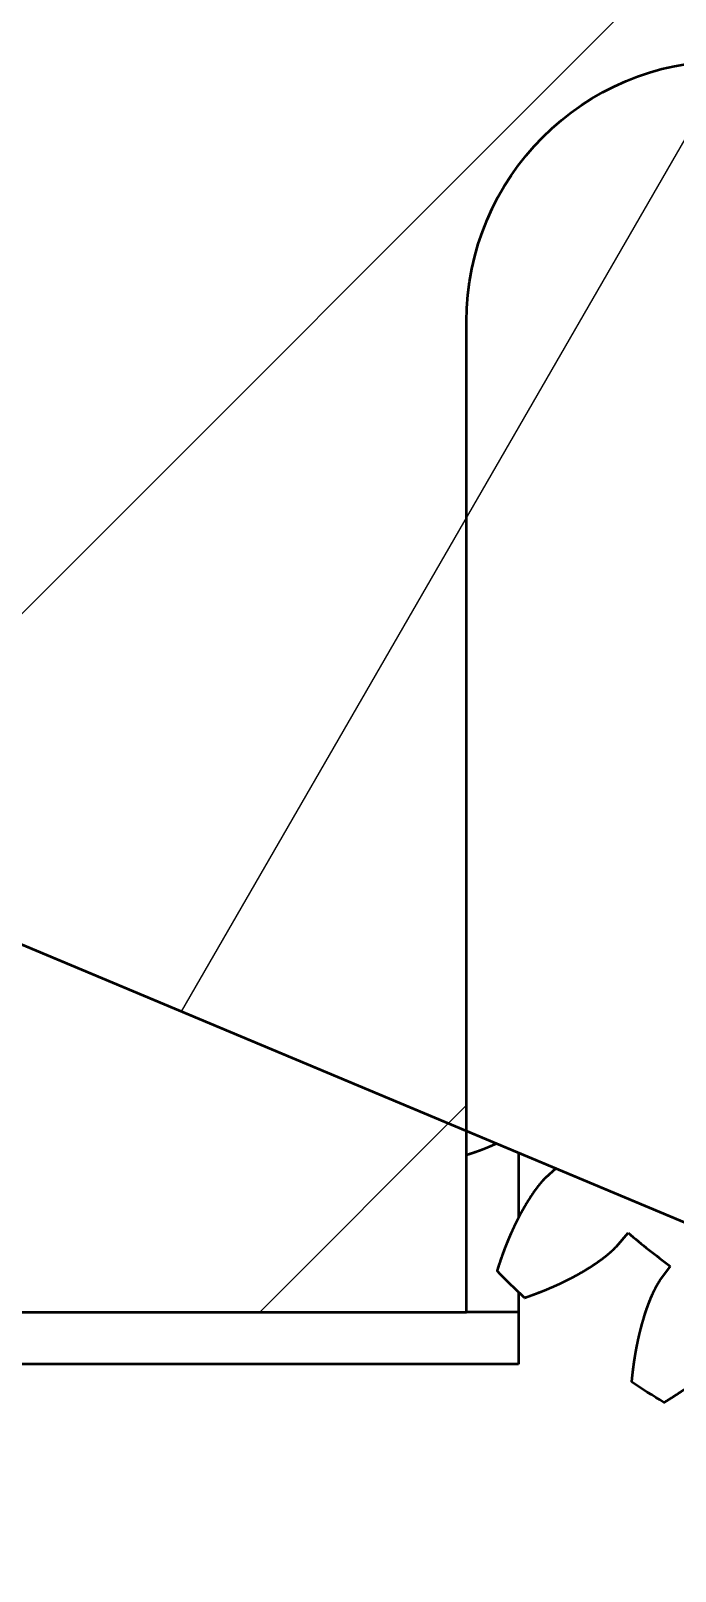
# Model space of a CAD drawing. Header units: inches. Extents: x 0.5 to 16.8, y 0.4 to 9.6.
# Drawn here: x 13.391 to 13.5127, y 6.1375 to 6.4283 of the extents above; entities that cross this region are included whole.
import ezdxf

# ---------------------------------------------------------------- set-up
doc = ezdxf.new("R2010")
doc.units = ezdxf.units.IN
doc.header["$LTSCALE"] = 0.75
doc.header["$MEASUREMENT"] = 0
doc.layers.add('Hatching', color=7, linetype='Continuous', lineweight=25)
doc.layers.add('Visible', color=7, linetype='Continuous', lineweight=50)

msp = doc.modelspace()

# ---------------------------------------------------------------- hatches: boundary and pattern name
at = {"layer": 'Hatching'}
h = msp.add_hatch(dxfattribs=at)
h.set_pattern_fill('ANSI31', color=256, style=0)
edge = h.paths.add_edge_path(flags=0)
edge.add_line((13.73902, 6.89481), (13.73902, 6.87856))
edge.add_line((13.73902, 6.87856), (13.73901, 6.87856))
edge.add_ellipse((13.59138, 6.87678), major_axis=(0.14763, 0.00178), ratio=1, start_angle=178.617, end_angle=360, ccw=False)
edge.add_line((13.44375, 6.87856), (13.44374, 6.87856))
edge.add_line((13.44374, 6.87856), (13.44374, 6.89481))
edge.add_spline(control_points=[(13.44374, 6.89481), (13.3451, 6.91532), (13.25094, 6.95331), (13.07609, 7.06051), (12.99729, 7.12977), (12.93086, 7.21001)], knot_values=[-6.256456, -6.256456, -6.256456, -6.256456, -3.17532, -3.17532, 0, 0, 0, 0], degree=3, periodic=0)
edge.add_line((12.93086, 7.21001), (12.73016, 7.21001))
edge.add_line((12.73016, 7.21001), (12.60713, 5.73363))
edge.add_line((12.60713, 5.73363), (12.95162, 5.73363))
edge.add_line((12.95162, 5.73363), (12.95162, 6.18629))
edge.add_ellipse((12.95171, 6.18629), major_axis=(-0.0000984, 0), ratio=1, start_angle=-90, end_angle=0, ccw=False)
edge.add_line((12.95171, 6.18639), (13.47327, 6.18639))
edge.add_line((13.47327, 6.18639), (13.47327, 6.22059))
edge.add_line((13.47327, 6.22059), (13.47327, 6.3734))
edge.add_ellipse((13.52248, 6.3734), major_axis=(-0.04921, 0), ratio=1, start_angle=270, end_angle=360, ccw=False)
edge.add_line((13.52248, 6.42261), (13.62786, 6.42261))
edge.add_line((13.62786, 6.42261), (13.66028, 6.42261))
edge.add_ellipse((13.66028, 6.3734), major_axis=(0, 0.04921), ratio=1, start_angle=270, end_angle=360, ccw=False)
edge.add_line((13.70949, 6.3734), (13.70949, 6.33895))
edge.add_line((13.70949, 6.33895), (13.70949, 6.27005))
edge.add_line((13.70949, 6.27005), (13.70949, 6.18639))
edge.add_line((13.70949, 6.18639), (14.23105, 6.18639))
edge.add_ellipse((14.23105, 6.18629), major_axis=(0, 0.0000984), ratio=1, start_angle=-90, end_angle=0, ccw=False)
edge.add_line((14.23114, 6.18629), (14.23114, 5.73363))
edge.add_line((14.23114, 5.73363), (14.57563, 5.73363))
edge.add_line((14.57563, 5.73363), (14.4526, 7.21001))
edge.add_line((14.4526, 7.21001), (14.2519, 7.21001))
edge.add_spline(control_points=[(14.2519, 7.21001), (14.20905, 7.15825), (14.16099, 7.11098), (14.05645, 7.02824), (14.0004, 6.9928), (13.87665, 6.93268), (13.80889, 6.90934), (13.73902, 6.89481)], knot_values=[-6.270303, -6.270303, -6.270303, -6.270303, -4.225638, -4.225638, -2.213051, -2.213051, -0.037575, -0.037575, -0.037575, -0.037575], degree=3, periodic=0)
h = msp.add_hatch(dxfattribs=at)
h.set_pattern_fill('ANSI31', color=256, angle=15, style=0)
edge = h.paths.add_edge_path(flags=0)
edge.add_line((13.63892, 6.41798), (13.62786, 6.42261))
edge.add_line((13.62786, 6.42261), (13.22969, 6.58942))
edge.add_ellipse((13.18215, 6.47595), major_axis=(0.04754, 0.11348), ratio=1, start_angle=360, end_angle=540)
edge.add_line((13.1346, 6.36247), (13.47327, 6.22059))
edge.add_line((13.47327, 6.22059), (13.54384, 6.19102))
edge.add_ellipse((13.59138, 6.3045), major_axis=(-0.04754, -0.11348), ratio=1, start_angle=360, end_angle=456.471)
edge.add_ellipse((13.59138, 6.3045), major_axis=(0.11811, -0.03445), ratio=1, start_angle=360, end_angle=392.5204)
edge.add_ellipse((13.59138, 6.3045), major_axis=(0.11811, 0.03445), ratio=1, start_angle=0, end_angle=51.0086)
edge = h.paths.add_edge_path(flags=0)
edge.add_ellipse((13.59138, 6.3045), major_axis=(-0.07776, 0), ratio=1, start_angle=0, end_angle=360, ccw=False)
edge = h.paths.add_edge_path(flags=0)
edge.add_ellipse((13.18215, 6.47595), major_axis=(-0.07776, 0), ratio=1, start_angle=0, end_angle=360, ccw=False)

# ---------------------------------------------------------------- linework, layer by layer
at = {"layer": 'Visible', "extrusion": (0, 1, -1.7792e-16)}
for p, q in [((13.47327, 6.18639, 1.01944), (13.47327, 6.3734, 1.01944)), ((13.1346, 6.36247, 1.01944), (13.54384, 6.19102, 1.01944)), ((13.48311, 6.21647, 0.53637), (13.48311, 6.20429, 0.53637)), ((13.49015, 6.21352, 0.98913), (13.4882, 6.21176, 0.98913)), ((13.50157, 6.19876, 0.98913), (13.50377, 6.20135, 0.98913)), ((13.51173, 6.19508, 0.98913), (13.50973, 6.19234, 0.98913)), ((13.48311, 6.19014, 0.53637), (13.48311, 6.17655, 0.53637)), ((12.95171, 6.18639, 1.01944), (13.47327, 6.18639, 1.01944)), ((13.48311, 6.18639, 0.43303), (13.47327, 6.18639, 0.43303)), ((13.48311, 6.17655, 0.53637), (13.21899, 6.17655, 0.53637))]:
    msp.add_line(p, q, dxfattribs=at)
at = {"layer": 'Visible', "extrusion": (-2.96418e-13, -6.68972e-17, -1)}
msp.add_arc((-13.52248, 6.3734, -1.01944), 0.04921, 0, 90, dxfattribs=at)
at = {"layer": 'Visible'}
msp.add_arc((13.59138, 6.3045, 0.98913), 0.13533, 229.6561, 233.9482, dxfattribs=at)
at = {"layer": 'Visible', "extrusion": (-2.96529e-13, -1.7792e-16, -1)}
for start, end in [(312.8775, 315.5181), (300.8775, 303.5181)]:
    msp.add_arc((-13.59138, 6.3045, -0.98913), 0.15748, start, end, dxfattribs=at)
at = {"layer": 'Visible'}
msp.add_open_spline([(13.47327, 6.21609, 0.98913), (13.47335, 6.21611, 0.98913), (13.47352, 6.21616, 0.98913), (13.47377, 6.21624, 0.98913), (13.4741, 6.21635, 0.98913), (13.47451, 6.21648, 0.98913), (13.47493, 6.21663, 0.98913), (13.47535, 6.21677, 0.98913), (13.47576, 6.21692, 0.98913), (13.47617, 6.21707, 0.98913), (13.47657, 6.21723, 0.98913), (13.47698, 6.21739, 0.98913), (13.47738, 6.21756, 0.98913), (13.47778, 6.21773, 0.98913), (13.47816, 6.21789, 0.98913), (13.47846, 6.21803, 0.98913), (13.47869, 6.21813, 0.98913), (13.47883, 6.2182, 0.98913), (13.47889, 6.21823, 0.98913)], degree=5, knots=[-0.4656703, -0.4656703, -0.4656703, -0.4656703, -0.4656703, -0.4656703, -0.4444444, -0.4222222, -0.4, -0.3777778, -0.3555556, -0.3333333, -0.3111111, -0.2888889, -0.2666667, -0.2444444, -0.2222222, -0.2, -0.1777778, -0.1591668, -0.1591668, -0.1591668, -0.1591668, -0.1591668, -0.1591668], dxfattribs=at)
for points in [[(13.4882, 6.21176, 0.98913), (13.48814, 6.2117, 0.98913), (13.48802, 6.21158, 0.98913), (13.48784, 6.2114, 0.98913), (13.48761, 6.21115, 0.98913), (13.48733, 6.21083, 0.98913), (13.48706, 6.2105, 0.98913), (13.48679, 6.21017, 0.98913), (13.48653, 6.20983, 0.98913), (13.48627, 6.20948, 0.98913), (13.48602, 6.20913, 0.98913), (13.48577, 6.20878, 0.98913), (13.48553, 6.20842, 0.98913), (13.48529, 6.20806, 0.98913), (13.48506, 6.20769, 0.98913), (13.48483, 6.20733, 0.98913), (13.4846, 6.20695, 0.98913), (13.48437, 6.20658, 0.98913), (13.48415, 6.2062, 0.98913), (13.48394, 6.20582, 0.98913), (13.48372, 6.20544, 0.98913), (13.48351, 6.20505, 0.98913), (13.4833, 6.20466, 0.98913), (13.4831, 6.20426, 0.98913), (13.4829, 6.20387, 0.98913), (13.4827, 6.20347, 0.98913), (13.4825, 6.20307, 0.98913), (13.48231, 6.20267, 0.98913), (13.48212, 6.20226, 0.98913), (13.48193, 6.20186, 0.98913), (13.48175, 6.20145, 0.98913), (13.48156, 6.20103, 0.98913), (13.48139, 6.20062, 0.98913), (13.48121, 6.2002, 0.98913), (13.48104, 6.19978, 0.98913), (13.48087, 6.19936, 0.98913), (13.4807, 6.19894, 0.98913), (13.48053, 6.19851, 0.98913), (13.48037, 6.19809, 0.98913), (13.48021, 6.19766, 0.98913), (13.48005, 6.19723, 0.98913), (13.4799, 6.19679, 0.98913), (13.47974, 6.19636, 0.98913), (13.4796, 6.19592, 0.98913), (13.47945, 6.19548, 0.98913), (13.4793, 6.19504, 0.98913), (13.47919, 6.19469, 0.98913), (13.47911, 6.19442, 0.98913), (13.47905, 6.19425, 0.98913), (13.47902, 6.19416, 0.98913)], [(13.48423, 6.1891, 0.98913), (13.48431, 6.18913, 0.98913), (13.48449, 6.18919, 0.98913), (13.48475, 6.18928, 0.98913), (13.4851, 6.1894, 0.98913), (13.48554, 6.18956, 0.98913), (13.48597, 6.18972, 0.98913), (13.48641, 6.18988, 0.98913), (13.48684, 6.19005, 0.98913), (13.48727, 6.19021, 0.98913), (13.48769, 6.19038, 0.98913), (13.48812, 6.19055, 0.98913), (13.48854, 6.19073, 0.98913), (13.48896, 6.19091, 0.98913), (13.48938, 6.19109, 0.98913), (13.48979, 6.19127, 0.98913), (13.49021, 6.19145, 0.98913), (13.49062, 6.19164, 0.98913), (13.49103, 6.19183, 0.98913), (13.49144, 6.19202, 0.98913), (13.49184, 6.19222, 0.98913), (13.49224, 6.19242, 0.98913), (13.49264, 6.19262, 0.98913), (13.49304, 6.19282, 0.98913), (13.49343, 6.19303, 0.98913), (13.49383, 6.19324, 0.98913), (13.49422, 6.19345, 0.98913), (13.4946, 6.19367, 0.98913), (13.49499, 6.19389, 0.98913), (13.49537, 6.19411, 0.98913), (13.49575, 6.19434, 0.98913), (13.49612, 6.19456, 0.98913), (13.49649, 6.19479, 0.98913), (13.49686, 6.19503, 0.98913), (13.49723, 6.19527, 0.98913), (13.49759, 6.19551, 0.98913), (13.49795, 6.19576, 0.98913), (13.4983, 6.196, 0.98913), (13.49865, 6.19626, 0.98913), (13.499, 6.19651, 0.98913), (13.49934, 6.19677, 0.98913), (13.49968, 6.19704, 0.98913), (13.50001, 6.19731, 0.98913), (13.50034, 6.19759, 0.98913), (13.50066, 6.19787, 0.98913), (13.50097, 6.19816, 0.98913), (13.50121, 6.1984, 0.98913), (13.50139, 6.19858, 0.98913), (13.50151, 6.1987, 0.98913), (13.50157, 6.19876, 0.98913)], [(13.50973, 6.19234, 0.98913), (13.50969, 6.19226, 0.98913), (13.5096, 6.19212, 0.98913), (13.50946, 6.1919, 0.98913), (13.50929, 6.19161, 0.98913), (13.50908, 6.19124, 0.98913), (13.50888, 6.19086, 0.98913), (13.50869, 6.19048, 0.98913), (13.5085, 6.1901, 0.98913), (13.50832, 6.18971, 0.98913), (13.50815, 6.18931, 0.98913), (13.50798, 6.18892, 0.98913), (13.50782, 6.18851, 0.98913), (13.50766, 6.18811, 0.98913), (13.50751, 6.1877, 0.98913), (13.50736, 6.1873, 0.98913), (13.50721, 6.18688, 0.98913), (13.50707, 6.18647, 0.98913), (13.50693, 6.18606, 0.98913), (13.5068, 6.18564, 0.98913), (13.50667, 6.18522, 0.98913), (13.50655, 6.18479, 0.98913), (13.50642, 6.18437, 0.98913), (13.5063, 6.18394, 0.98913), (13.50619, 6.18351, 0.98913), (13.50608, 6.18308, 0.98913), (13.50597, 6.18265, 0.98913), (13.50586, 6.18222, 0.98913), (13.50576, 6.18178, 0.98913), (13.50566, 6.18134, 0.98913), (13.50557, 6.1809, 0.98913), (13.50548, 6.18046, 0.98913), (13.50539, 6.18002, 0.98913), (13.5053, 6.17957, 0.98913), (13.50522, 6.17913, 0.98913), (13.50514, 6.17868, 0.98913), (13.50506, 6.17823, 0.98913), (13.50499, 6.17778, 0.98913), (13.50492, 6.17733, 0.98913), (13.50485, 6.17688, 0.98913), (13.50479, 6.17642, 0.98913), (13.50473, 6.17597, 0.98913), (13.50467, 6.17551, 0.98913), (13.50461, 6.17505, 0.98913), (13.50456, 6.17459, 0.98913), (13.50451, 6.17413, 0.98913), (13.50447, 6.17376, 0.98913), (13.50445, 6.17349, 0.98913), (13.50443, 6.1733, 0.98913), (13.50442, 6.17321, 0.98913)], [(13.51056, 6.16934, 0.98913), (13.51064, 6.16939, 0.98913), (13.5108, 6.16948, 0.98913), (13.51104, 6.16963, 0.98913), (13.51136, 6.16982, 0.98913), (13.51175, 6.17007, 0.98913), (13.51214, 6.17031, 0.98913), (13.51253, 6.17056, 0.98913), (13.51292, 6.17081, 0.98913), (13.5133, 6.17106, 0.98913), (13.51368, 6.17132, 0.98913), (13.51406, 6.17157, 0.98913), (13.51444, 6.17183, 0.98913), (13.51481, 6.17209, 0.98913), (13.51519, 6.17236, 0.98913), (13.51556, 6.17262, 0.98913), (13.51592, 6.17289, 0.98913), (13.51629, 6.17316, 0.98913), (13.51665, 6.17343, 0.98913), (13.517, 6.1737, 0.98913), (13.51736, 6.17398, 0.98913), (13.51771, 6.17426, 0.98913), (13.51806, 6.17454, 0.98913), (13.51841, 6.17482, 0.98913), (13.51875, 6.1751, 0.98913), (13.51909, 6.17539, 0.98913), (13.51943, 6.17568, 0.98913), (13.51976, 6.17597, 0.98913), (13.52009, 6.17626, 0.98913), (13.52042, 6.17656, 0.98913), (13.52074, 6.17686, 0.98913), (13.52106, 6.17716, 0.98913), (13.52138, 6.17746, 0.98913), (13.52169, 6.17777, 0.98913), (13.522, 6.17808, 0.98913), (13.5223, 6.17839, 0.98913), (13.5226, 6.17871, 0.98913), (13.52289, 6.17902, 0.98913), (13.52319, 6.17934, 0.98913), (13.52347, 6.17967, 0.98913), (13.52375, 6.17999, 0.98913), (13.52403, 6.18032, 0.98913), (13.5243, 6.18066, 0.98913), (13.52456, 6.18099, 0.98913), (13.52481, 6.18134, 0.98913), (13.52505, 6.18169, 0.98913), (13.52524, 6.18197, 0.98913), (13.52538, 6.18218, 0.98913), (13.52547, 6.18233, 0.98913), (13.52551, 6.1824, 0.98913)]]:
    msp.add_open_spline(points, degree=5, dxfattribs=at)

doc.saveas('drawing.dxf')
